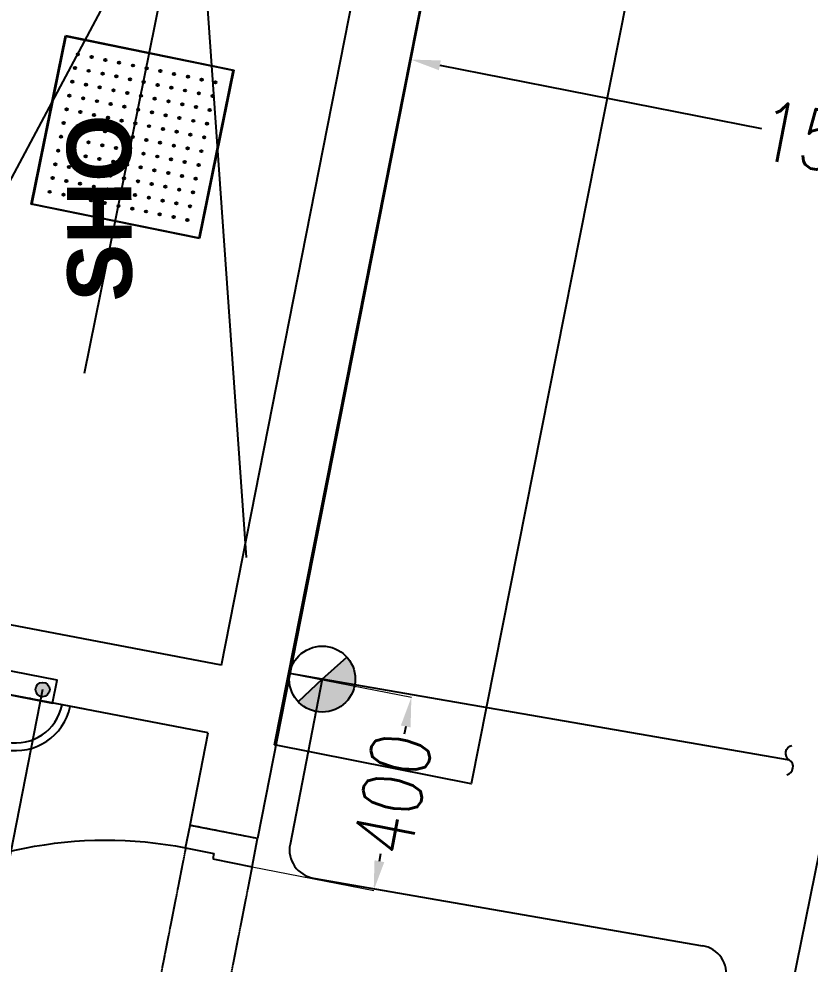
# Model space of a CAD drawing. Extents: x -678889171 to 586587, y -792238163 to 335485.
# Drawn here: x 60675 to 62056, y 38355 to 40004 of the extents above; entities that cross this region are included whole.
import ezdxf

# ---------------------------------------------------------------- set-up
doc = ezdxf.new("R2010")
doc.units = 0
doc.header["$MEASUREMENT"] = 0
doc.linetypes.add('XR-Typ22$0$XR-A-2ND-FLOOR$0$XR-A-TYP-2-4-5-6$0$XR-A-TYP-2-3-4-6-7-8-9-10$0$HIDDEN', pattern=[0.375, 0.25, -0.125])
doc.layers.get('0').update_dxf_attribs({"color": 8})
doc.layers.get('Defpoints').update_dxf_attribs({"color": 252})
for name, color, linetype in [('1', 8, 'Continuous'), ('9TH-FURN$0$A-SITE-PATT', 252, 'Continuous'), ('E-CUT-LINE', 1, 'Continuous'), ('E-POW-BLOCK', 4, 'Continuous'), ('E-POW-WIR-NO', 4, 'Continuous'), ('loop line emped', 1, 'Continuous'), ('powr wire', 4, 'Continuous'), ('XR-A-9TH-FLOOR$0$A-ANNO-SYMB', 252, 'Continuous'), ('XR-A-TYP.furn$0$XR-A-TYP-2-4-5-6$0$I-FURN', 252, 'Continuous'), ('XR-Typ22$0$A-WALL', 252, 'Continuous'), ('XR-Typ22$0$XR-A-2ND-FLOOR$0$XR-A-TYP-2-4-5-6$0$A-ANNO-NOTE', 252, 'Continuous'), ('XR-Typ22$0$XR-A-2ND-FLOOR$0$XR-A-TYP-2-4-5-6$0$A-FURN-SANT', 252, 'Continuous'), ('XR-Typ22$0$XR-A-2ND-FLOOR$0$XR-A-TYP-2-4-5-6$0$A-WALL', 252, 'Continuous'), ('XR-Typ22$0$XR-A-2ND-FLOOR$0$XR-A-TYP-2-4-5-6$0$XR-A-TYP-2-3-4-6-7-8-9-10$0$A-DOOR', 252, 'Continuous'), ('XR-Typ22$0$XR-A-2ND-FLOOR$0$XR-A-TYP-2-4-5-6$0$XR-A-TYP-2-3-4-6-7-8-9-10$0$A-FLOR-OVHD', 252, 'XR-Typ22$0$XR-A-2ND-FLOOR$0$XR-A-TYP-2-4-5-6$0$XR-A-TYP-2-3-4-6-7-8-9-10$0$HIDDEN')]:
    doc.layers.add(name, color=color, linetype=linetype)
doc.styles.add('Work$0$E-M.MODUL', font='romans.shx', dxfattribs={"width": 0.8})
doc.styles.add('XR-Typ22$0$XR-A-2ND-FLOOR$0$XR-A-TYP-2-4-5-6$0$XREF_1BR$0$KZT', font='')
doc.styles.get('XR-Typ22$0$XR-A-2ND-FLOOR$0$XR-A-TYP-2-4-5-6$0$XREF_1BR$0$KZT').set_extended_font_data('AvantGarde LT Medium', bold=True)
doc.dimstyles.new('Work$0$S-DIM', dxfattribs={"dimscale": 500, "dimtxt": 0.2065, "dimasz": 0.104, "dimexe": 0, "dimexo": 0, "dimgap": 0, "dimtad": 0, "dimdec": 0, "dimzin": 0, "dimdsep": 46, "dimtxsty": 'Work$0$E-M.MODUL', "dimcen": 0.25, "dimclrd": 5, "dimclre": 5, "dimclrt": 1, "dimadec": 0, "dimazin": 0, "dimtfac": 1, "dimtdec": 0, "dimtofl": 0, "dimtmove": 0, "dimatfit": 3, "dimfxl": 1, "dimtolj": 1, "dimtzin": 0, "dimlwe": 13, "dimarcsym": 0})

# ---------------------------------------------------------------- blocks, each defined once
blk = doc.blocks.new('POWER OUTLET')
h = blk.add_hatch(color=3)
h.dxf.hatch_style = 1
h.paths.add_polyline_path([(-33.355, 31.987), (-34.062, 32.742, 0.207371), (-34.389, 31.987, 0.648776), (-32.664, 31.217)])
at = {"color": 3}
for points in [[(-33.355, 31.987), (-34.062, 32.742)], [(-33.355, 31.987), (-32.664, 31.217)]]:
    blk.add_lwpolyline(points, dxfattribs=at)
blk.add_circle((-33.355, 31.987), 1.035, dxfattribs=at)
blk = doc.blocks.new('SO1 WP')
at = {"layer": 'E-POW-BLOCK'}
h = blk.add_hatch(color=3, dxfattribs=at)
h.dxf.hatch_style = 1
edge = h.paths.add_edge_path()
edge.add_arc((-0.1064, -0.0481), 0.0303, 0, 360)
at = {"layer": 'E-POW-BLOCK', "color": 3}
for p, q in [((0, 0.2), (0, 0.45)), ((-0.3, 0), (0.3, 0))]:
    blk.add_line(p, q, dxfattribs=at)
blk.add_lwpolyline([(0.1593, 0), (-0.1593, 0), (-0.1593, -0.0988), (0.1593, -0.0988)], close=True, dxfattribs=at)
for centre in [(-0.1064, -0.0481), (0.1096, -0.0481)]:
    blk.add_circle(centre, 0.0303, dxfattribs=at)
for centre, radius, start, end in [((0, -0.0028), 0.2353, 0.6833, 179.3167), ((0, 0), 0.2, 0, 180)]:
    blk.add_arc(centre, radius, start, end, dxfattribs=at)
blk = doc.blocks.new('*D3142')
at = {"layer": '1', "color": 5, "lineweight": 13, "transparency": 16777216}
for p, q in [((61147.5, 38862.2), (61359.8, 38820.8)), ((61081.7, 38525.1), (61294, 38483.7))]:
    blk.add_line(p, q, dxfattribs=at)
at = {"layer": '1', "color": 5, "lineweight": -2, "transparency": 16777216}
for p, q in [((61349.9, 38769.8), (61347.3, 38756.5)), ((61304, 38534.7), (61306.6, 38548))]:
    blk.add_line(p, q, dxfattribs=at)
at = {"layer": '1', "color": 5, "transparency": 16777216}
for points in [[(61341.4, 38771.4), (61358.4, 38768.1), (61359.8, 38820.8)], [(61295.5, 38536.4), (61312.5, 38533), (61294, 38483.7)]]:
    blk.add_solid(points, dxfattribs=at)
at = {"layer": 'Defpoints', "color": 0, "transparency": 16777216}
for p in [(61147.5, 38862.2, 0), (61359.8, 38820.8), (61081.7, 38525.1, 0)]:
    blk.add_point(p, dxfattribs=at)
at = {"layer": '1', "color": 1, "transparency": 16777216, "insert": (61326.9, 38652.2), "char_height": 103.25, "attachment_point": 5, "rotation": 78.9561, "style": 'Work$0$E-M.MODUL'}
blk.add_mtext('\\A1;400', dxfattribs=at)
blk = doc.blocks.new('*D3269')
at = {"layer": '1', "color": 5, "lineweight": 13, "transparency": 16777216}
for p, q in [((61255.7, 39410.3), (61358.5, 39933.3)), ((62754.7, 39115.7), (62857.5, 39638.6))]:
    blk.add_line(p, q, dxfattribs=at)
at = {"layer": '1', "color": 5, "lineweight": -2, "transparency": 16777216}
for p, q in [((61409.5, 39923.2), (61971, 39812.9)), ((62806.5, 39648.7), (62245, 39759))]:
    blk.add_line(p, q, dxfattribs=at)
at = {"layer": '1', "color": 5, "transparency": 16777216}
for points in [[(61411.2, 39931.7), (61407.8, 39914.7), (61358.5, 39933.3)], [(62808.2, 39657.2), (62804.8, 39640.2), (62857.5, 39638.6)]]:
    blk.add_solid(points, dxfattribs=at)
at = {"layer": 'Defpoints', "color": 0, "transparency": 16777216}
for p in [(61358.5, 39933.3), (61255.7, 39410.3, 0.2), (62754.7, 39115.7, -1.9)]:
    blk.add_point(p, dxfattribs=at)
at = {"layer": '1', "color": 1, "transparency": 16777216, "insert": (62108, 39785.9), "char_height": 103.25, "attachment_point": 5, "rotation": 348.8799, "style": 'Work$0$E-M.MODUL'}
blk.add_mtext('\\A1;1528', dxfattribs=at)
blk = doc.blocks.new('CW_0.000')
blk.add_lwpolyline([(0, -26, 0.66), (0, 0, -0.66), (0, 26, 0.97)], format="xyb")
blk = doc.blocks.new('*U1092')
for p, q in [((0, -20), (0, -140)), ((50, -20), (0, -20)), ((50, -90), (50, -20)), ((750, -90), (750, -20)), ((750, -20), (800, -20)), ((800, -20), (800, -140)), ((40, -140), (40, -90)), ((40, -90), (50, -90)), ((760, -90), (750, -90)), ((760, -140), (760, -90)), ((40, -140), (0, -140)), ((760, -140), (800, -140)), ((40, -760), (40, -240)), ((90, -760), (90, -240))]:
    blk.add_line(p, q)
for points in [[(90, -240), (40, -240), (40, -140), (90, -140), (90, -227)], [(90, -760), (40, -760), (40, -860), (90, -860), (90, -773), (90, -860)]]:
    blk.add_lwpolyline(points, close=True)
blk.add_arc((40, -140), 720, 270, 0)
at = {"layer": 'XR-Typ22$0$XR-A-2ND-FLOOR$0$XR-A-TYP-2-4-5-6$0$XR-A-TYP-2-3-4-6-7-8-9-10$0$A-FLOR-OVHD'}
for p, q in [((750, -20), (50, -20)), ((760, -140), (40, -140))]:
    blk.add_line(p, q, dxfattribs=at)
blk = doc.blocks.new('XR-Typ22$0$XR-A-2ND-FLOOR$0$XR-A-TYP-2-4-5-6$0$XREF_3BR$0$XREF-1BA$0$11TH FLOOR PLAN EAST TOWER$0$11TH TO 17TH FLOOR PLAN EAST TOWER$0$CEILING SHOWER')
at = {"layer": 'XR-Typ22$0$XR-A-2ND-FLOOR$0$XR-A-TYP-2-4-5-6$0$A-FURN-SANT'}
for p, q in [((0, 30), (30, 30)), ((0, 0), (0, 30)), ((0, 30), (0.1, 29.9)), ((0.1, 29.9), (0.1, 0.1)), ((29.9, 29.9), (0.1, 29.9)), ((30, 30), (29.9, 29.9)), ((29.9, 0.1), (29.9, 29.9)), ((30, 30), (30, 0)), ((0.1, 0.1), (0, 0)), ((30, 0), (0, 0)), ((0.1, 0.1), (29.9, 0.1)), ((29.9, 0.1), (30, 0))]:
    blk.add_line(p, q, dxfattribs=at)
for centre, radius in [((2.75, 27.25), 0.2), ((2.75, 27.25), 0.175), ((2.75, 27.25), 0.125), ((2.75, 27.25), 0.05), ((5.2, 27.25), 0.2), ((5.2, 27.25), 0.175), ((5.2, 27.25), 0.125), ((5.2, 27.25), 0.05), ((7.65, 27.25), 0.2), ((7.65, 27.25), 0.175), ((7.65, 27.25), 0.125), ((7.65, 27.25), 0.05), ((10.1, 27.25), 0.2), ((10.1, 27.25), 0.175), ((10.1, 27.25), 0.125), ((10.1, 27.25), 0.05), ((12.55, 27.25), 0.2), ((12.55, 27.25), 0.175), ((12.55, 27.25), 0.125), ((12.55, 27.25), 0.05), ((15, 27.25), 0.2), ((15, 27.25), 0.175), ((15, 27.25), 0.125), ((15, 27.25), 0.05), ((17.45, 27.25), 0.2), ((17.45, 27.25), 0.175), ((17.45, 27.25), 0.125), ((17.45, 27.25), 0.05), ((19.9, 27.25), 0.2), ((19.9, 27.25), 0.175), ((19.9, 27.25), 0.125), ((19.9, 27.25), 0.05), ((22.35, 27.25), 0.2), ((22.35, 27.25), 0.175), ((22.35, 27.25), 0.125), ((22.35, 27.25), 0.05), ((24.8, 27.25), 0.2), ((24.8, 27.25), 0.175), ((24.8, 27.25), 0.125), ((24.8, 27.25), 0.05), ((27.25, 27.25), 0.2), ((27.25, 27.25), 0.175), ((27.25, 27.25), 0.125), ((27.25, 27.25), 0.05), ((2.75, 24.8), 0.2), ((2.75, 24.8), 0.175), ((2.75, 24.8), 0.125), ((2.75, 24.8), 0.05), ((5.2, 24.8), 0.2), ((5.2, 24.8), 0.175), ((5.2, 24.8), 0.125), ((5.2, 24.8), 0.05), ((7.65, 24.8), 0.2), ((7.65, 24.8), 0.175), ((7.65, 24.8), 0.125), ((7.65, 24.8), 0.05), ((10.1, 24.8), 0.2), ((10.1, 24.8), 0.175), ((10.1, 24.8), 0.125), ((10.1, 24.8), 0.05), ((12.55, 24.8), 0.2), ((12.55, 24.8), 0.175), ((12.55, 24.8), 0.125), ((12.55, 24.8), 0.05), ((15, 24.8), 0.2), ((15, 24.8), 0.175), ((15, 24.8), 0.125), ((15, 24.8), 0.05), ((17.45, 24.8), 0.2), ((17.45, 24.8), 0.175), ((17.45, 24.8), 0.125), ((17.45, 24.8), 0.05), ((19.9, 24.8), 0.2), ((19.9, 24.8), 0.175), ((19.9, 24.8), 0.125), ((19.9, 24.8), 0.05), ((22.35, 24.8), 0.2), ((22.35, 24.8), 0.175), ((22.35, 24.8), 0.125), ((22.35, 24.8), 0.05), ((24.8, 24.8), 0.2), ((24.8, 24.8), 0.175), ((24.8, 24.8), 0.125), ((24.8, 24.8), 0.05), ((27.25, 24.8), 0.2), ((27.25, 24.8), 0.175), ((27.25, 24.8), 0.125), ((27.25, 24.8), 0.05), ((2.75, 22.35), 0.2), ((2.75, 22.35), 0.175), ((2.75, 22.35), 0.125), ((2.75, 22.35), 0.05), ((5.2, 22.35), 0.2), ((5.2, 22.35), 0.175), ((5.2, 22.35), 0.125), ((5.2, 22.35), 0.05), ((7.65, 22.35), 0.2), ((7.65, 22.35), 0.175), ((7.65, 22.35), 0.125), ((7.65, 22.35), 0.05), ((10.1, 22.35), 0.2), ((10.1, 22.35), 0.175), ((10.1, 22.35), 0.125), ((10.1, 22.35), 0.05), ((12.55, 22.35), 0.2), ((12.55, 22.35), 0.175), ((12.55, 22.35), 0.125), ((12.55, 22.35), 0.05), ((15, 22.35), 0.2), ((15, 22.35), 0.175), ((15, 22.35), 0.125), ((15, 22.35), 0.05), ((17.45, 22.35), 0.2), ((17.45, 22.35), 0.175), ((17.45, 22.35), 0.125), ((17.45, 22.35), 0.05), ((19.9, 22.35), 0.2), ((19.9, 22.35), 0.175), ((19.9, 22.35), 0.125), ((19.9, 22.35), 0.05), ((22.35, 22.35), 0.2), ((22.35, 22.35), 0.175), ((22.35, 22.35), 0.125), ((22.35, 22.35), 0.05), ((24.8, 22.35), 0.2), ((24.8, 22.35), 0.175), ((24.8, 22.35), 0.125), ((24.8, 22.35), 0.05), ((27.25, 22.35), 0.2), ((27.25, 22.35), 0.175), ((27.25, 22.35), 0.125), ((27.25, 22.35), 0.05), ((2.75, 19.9), 0.2), ((2.75, 19.9), 0.175), ((2.75, 19.9), 0.125), ((2.75, 19.9), 0.05), ((5.2, 19.9), 0.2), ((5.2, 19.9), 0.175), ((5.2, 19.9), 0.125), ((5.2, 19.9), 0.05), ((7.65, 19.9), 0.2), ((7.65, 19.9), 0.175), ((7.65, 19.9), 0.125), ((7.65, 19.9), 0.05), ((10.1, 19.9), 0.2), ((10.1, 19.9), 0.175), ((10.1, 19.9), 0.125), ((10.1, 19.9), 0.05), ((12.55, 19.9), 0.2), ((12.55, 19.9), 0.175), ((12.55, 19.9), 0.125), ((12.55, 19.9), 0.05), ((15, 19.9), 0.2), ((15, 19.9), 0.175), ((15, 19.9), 0.125), ((15, 19.9), 0.05), ((17.45, 19.9), 0.2), ((17.45, 19.9), 0.175), ((17.45, 19.9), 0.125), ((17.45, 19.9), 0.05), ((19.9, 19.9), 0.2), ((19.9, 19.9), 0.175), ((19.9, 19.9), 0.125), ((19.9, 19.9), 0.05), ((22.35, 19.9), 0.2), ((22.35, 19.9), 0.175), ((22.35, 19.9), 0.125), ((22.35, 19.9), 0.05), ((24.8, 19.9), 0.2), ((24.8, 19.9), 0.175), ((24.8, 19.9), 0.125), ((24.8, 19.9), 0.05), ((27.25, 19.9), 0.2), ((27.25, 19.9), 0.175), ((27.25, 19.9), 0.125), ((27.25, 19.9), 0.05), ((2.75, 17.45), 0.2), ((2.75, 17.45), 0.175), ((2.75, 17.45), 0.125), ((2.75, 17.45), 0.05), ((5.2, 17.45), 0.2), ((5.2, 17.45), 0.175), ((5.2, 17.45), 0.125), ((5.2, 17.45), 0.05), ((7.65, 17.45), 0.2), ((7.65, 17.45), 0.175), ((7.65, 17.45), 0.125), ((7.65, 17.45), 0.05), ((10.1, 17.45), 0.2), ((10.1, 17.45), 0.175), ((10.1, 17.45), 0.125), ((10.1, 17.45), 0.05), ((12.55, 17.45), 0.2), ((12.55, 17.45), 0.175), ((12.55, 17.45), 0.125), ((12.55, 17.45), 0.05), ((15, 17.45), 0.2), ((15, 17.45), 0.175), ((15, 17.45), 0.125), ((15, 17.45), 0.05), ((17.45, 17.45), 0.2), ((17.45, 17.45), 0.175), ((17.45, 17.45), 0.125), ((17.45, 17.45), 0.05), ((19.9, 17.45), 0.2), ((19.9, 17.45), 0.175), ((19.9, 17.45), 0.125), ((19.9, 17.45), 0.05), ((22.35, 17.45), 0.2), ((22.35, 17.45), 0.175), ((22.35, 17.45), 0.125), ((22.35, 17.45), 0.05), ((24.8, 17.45), 0.2), ((24.8, 17.45), 0.175), ((24.8, 17.45), 0.125), ((24.8, 17.45), 0.05), ((27.25, 17.45), 0.2), ((27.25, 17.45), 0.175), ((27.25, 17.45), 0.125), ((27.25, 17.45), 0.05), ((2.75, 15), 0.2), ((2.75, 15), 0.175), ((2.75, 15), 0.125), ((2.75, 15), 0.05), ((5.2, 15), 0.2), ((5.2, 15), 0.175), ((5.2, 15), 0.125), ((5.2, 15), 0.05), ((7.65, 15), 0.2), ((7.65, 15), 0.175), ((7.65, 15), 0.125), ((7.65, 15), 0.05), ((10.1, 15), 0.2), ((10.1, 15), 0.175), ((10.1, 15), 0.125), ((10.1, 15), 0.05), ((12.55, 15), 0.2), ((12.55, 15), 0.175), ((12.55, 15), 0.125), ((12.55, 15), 0.05), ((15, 15), 0.2), ((15, 15), 0.175), ((15, 15), 0.125), ((15, 15), 0.05), ((17.45, 15), 0.2), ((17.45, 15), 0.175), ((17.45, 15), 0.125), ((17.45, 15), 0.05), ((19.9, 15), 0.2), ((19.9, 15), 0.175), ((19.9, 15), 0.125), ((19.9, 15), 0.05), ((22.35, 15), 0.2), ((22.35, 15), 0.175), ((22.35, 15), 0.125), ((22.35, 15), 0.05), ((24.8, 15), 0.2), ((24.8, 15), 0.175), ((24.8, 15), 0.125), ((24.8, 15), 0.05), ((27.25, 15), 0.2), ((27.25, 15), 0.175), ((27.25, 15), 0.125), ((27.25, 15), 0.05), ((2.75, 12.55), 0.2), ((2.75, 12.55), 0.175), ((2.75, 12.55), 0.125), ((2.75, 12.55), 0.05), ((5.2, 12.55), 0.2), ((5.2, 12.55), 0.175), ((5.2, 12.55), 0.125), ((5.2, 12.55), 0.05), ((7.65, 12.55), 0.2), ((7.65, 12.55), 0.175), ((7.65, 12.55), 0.125), ((7.65, 12.55), 0.05), ((10.1, 12.55), 0.2), ((10.1, 12.55), 0.175), ((10.1, 12.55), 0.125), ((10.1, 12.55), 0.05), ((12.55, 12.55), 0.2), ((12.55, 12.55), 0.175), ((12.55, 12.55), 0.125), ((12.55, 12.55), 0.05), ((15, 12.55), 0.2), ((15, 12.55), 0.175), ((15, 12.55), 0.125), ((15, 12.55), 0.05), ((17.45, 12.55), 0.2), ((17.45, 12.55), 0.175), ((17.45, 12.55), 0.125), ((17.45, 12.55), 0.05), ((19.9, 12.55), 0.2), ((19.9, 12.55), 0.175), ((19.9, 12.55), 0.125), ((19.9, 12.55), 0.05), ((22.35, 12.55), 0.2), ((22.35, 12.55), 0.175), ((22.35, 12.55), 0.125), ((22.35, 12.55), 0.05), ((24.8, 12.55), 0.2), ((24.8, 12.55), 0.175), ((24.8, 12.55), 0.125), ((24.8, 12.55), 0.05), ((27.25, 12.55), 0.2), ((27.25, 12.55), 0.175), ((27.25, 12.55), 0.125), ((27.25, 12.55), 0.05), ((2.75, 10.1), 0.2), ((2.75, 10.1), 0.175), ((2.75, 10.1), 0.125), ((2.75, 10.1), 0.05), ((5.2, 10.1), 0.2), ((5.2, 10.1), 0.175), ((5.2, 10.1), 0.125), ((5.2, 10.1), 0.05), ((7.65, 10.1), 0.2), ((7.65, 10.1), 0.175), ((7.65, 10.1), 0.125), ((7.65, 10.1), 0.05), ((10.1, 10.1), 0.2), ((10.1, 10.1), 0.175), ((10.1, 10.1), 0.125), ((10.1, 10.1), 0.05), ((12.55, 10.1), 0.2), ((12.55, 10.1), 0.175), ((12.55, 10.1), 0.125), ((12.55, 10.1), 0.05), ((15, 10.1), 0.2), ((15, 10.1), 0.175), ((15, 10.1), 0.125), ((15, 10.1), 0.05), ((17.45, 10.1), 0.2), ((17.45, 10.1), 0.175), ((17.45, 10.1), 0.125), ((17.45, 10.1), 0.05), ((19.9, 10.1), 0.2), ((19.9, 10.1), 0.175), ((19.9, 10.1), 0.125), ((19.9, 10.1), 0.05), ((22.35, 10.1), 0.2), ((22.35, 10.1), 0.175), ((22.35, 10.1), 0.125), ((22.35, 10.1), 0.05), ((24.8, 10.1), 0.2), ((24.8, 10.1), 0.175), ((24.8, 10.1), 0.125), ((24.8, 10.1), 0.05), ((27.25, 10.1), 0.2), ((27.25, 10.1), 0.175), ((27.25, 10.1), 0.125), ((27.25, 10.1), 0.05), ((2.75, 7.65), 0.2), ((2.75, 7.65), 0.175), ((2.75, 7.65), 0.125), ((2.75, 7.65), 0.05), ((5.2, 7.65), 0.2), ((5.2, 7.65), 0.175), ((5.2, 7.65), 0.125), ((5.2, 7.65), 0.05), ((7.65, 7.65), 0.2), ((7.65, 7.65), 0.175), ((7.65, 7.65), 0.125), ((7.65, 7.65), 0.05), ((10.1, 7.65), 0.2), ((10.1, 7.65), 0.175), ((10.1, 7.65), 0.125), ((10.1, 7.65), 0.05), ((12.55, 7.65), 0.2), ((12.55, 7.65), 0.175), ((12.55, 7.65), 0.125), ((12.55, 7.65), 0.05), ((15, 7.65), 0.2), ((15, 7.65), 0.175), ((15, 7.65), 0.125), ((15, 7.65), 0.05), ((17.45, 7.65), 0.2), ((17.45, 7.65), 0.175), ((17.45, 7.65), 0.125), ((17.45, 7.65), 0.05), ((19.9, 7.65), 0.2), ((19.9, 7.65), 0.175), ((19.9, 7.65), 0.125), ((19.9, 7.65), 0.05), ((22.35, 7.65), 0.2), ((22.35, 7.65), 0.175), ((22.35, 7.65), 0.125), ((22.35, 7.65), 0.05), ((24.8, 7.65), 0.2), ((24.8, 7.65), 0.175), ((24.8, 7.65), 0.125), ((24.8, 7.65), 0.05), ((27.25, 7.65), 0.2), ((27.25, 7.65), 0.175), ((27.25, 7.65), 0.125), ((27.25, 7.65), 0.05), ((2.75, 5.2), 0.2), ((2.75, 5.2), 0.175), ((2.75, 5.2), 0.125), ((2.75, 5.2), 0.05), ((5.2, 5.2), 0.2), ((5.2, 5.2), 0.175), ((5.2, 5.2), 0.125), ((5.2, 5.2), 0.05), ((7.65, 5.2), 0.2), ((7.65, 5.2), 0.175), ((7.65, 5.2), 0.125), ((7.65, 5.2), 0.05), ((10.1, 5.2), 0.2), ((10.1, 5.2), 0.175), ((10.1, 5.2), 0.125), ((10.1, 5.2), 0.05), ((12.55, 5.2), 0.2), ((12.55, 5.2), 0.175), ((12.55, 5.2), 0.125), ((12.55, 5.2), 0.05), ((15, 5.2), 0.2), ((15, 5.2), 0.175), ((15, 5.2), 0.125), ((15, 5.2), 0.05), ((17.45, 5.2), 0.2), ((17.45, 5.2), 0.175), ((17.45, 5.2), 0.125), ((17.45, 5.2), 0.05), ((19.9, 5.2), 0.2), ((19.9, 5.2), 0.175), ((19.9, 5.2), 0.125), ((19.9, 5.2), 0.05), ((22.35, 5.2), 0.2), ((22.35, 5.2), 0.175), ((22.35, 5.2), 0.125), ((22.35, 5.2), 0.05), ((24.8, 5.2), 0.2), ((24.8, 5.2), 0.175), ((24.8, 5.2), 0.125), ((24.8, 5.2), 0.05), ((27.25, 5.2), 0.2), ((27.25, 5.2), 0.175), ((27.25, 5.2), 0.125), ((27.25, 5.2), 0.05), ((2.75, 2.75), 0.2), ((2.75, 2.75), 0.175), ((2.75, 2.75), 0.125), ((2.75, 2.75), 0.05), ((5.2, 2.75), 0.2), ((5.2, 2.75), 0.175), ((5.2, 2.75), 0.125), ((5.2, 2.75), 0.05), ((7.65, 2.75), 0.2), ((7.65, 2.75), 0.175), ((7.65, 2.75), 0.125), ((7.65, 2.75), 0.05), ((10.1, 2.75), 0.2), ((10.1, 2.75), 0.175), ((10.1, 2.75), 0.125), ((10.1, 2.75), 0.05), ((12.55, 2.75), 0.2), ((12.55, 2.75), 0.175), ((12.55, 2.75), 0.125), ((12.55, 2.75), 0.05), ((15, 2.75), 0.2), ((15, 2.75), 0.175), ((15, 2.75), 0.125), ((15, 2.75), 0.05), ((17.45, 2.75), 0.2), ((17.45, 2.75), 0.175), ((17.45, 2.75), 0.125), ((17.45, 2.75), 0.05), ((19.9, 2.75), 0.2), ((19.9, 2.75), 0.175), ((19.9, 2.75), 0.125), ((19.9, 2.75), 0.05), ((22.35, 2.75), 0.2), ((22.35, 2.75), 0.175), ((22.35, 2.75), 0.125), ((22.35, 2.75), 0.05), ((24.8, 2.75), 0.2), ((24.8, 2.75), 0.175), ((24.8, 2.75), 0.125), ((24.8, 2.75), 0.05), ((27.25, 2.75), 0.2), ((27.25, 2.75), 0.175), ((27.25, 2.75), 0.125), ((27.25, 2.75), 0.05)]:
    blk.add_circle(centre, radius, dxfattribs=at)
blk = doc.blocks.new('XR-Typ22')
at = {"layer": 'XR-Typ22$0$A-WALL'}
for p, q in [((63828.9, 25354.5), (61366.2, 25825.5)), ((63805.8, 25236.7), (61343.5, 25707.6))]:
    blk.add_line(p, q, dxfattribs=at)
at = {"layer": 'XR-Typ22$0$XR-A-2ND-FLOOR$0$XR-A-TYP-2-4-5-6$0$A-FURN-SANT', "extrusion": (7.24626e-08, -6.94724e-09, 1)}
blk.add_line((63589.5, 25864, 0), (63835.6, 27075.2, 0), dxfattribs=at)
at = {"layer": 'XR-Typ22$0$XR-A-2ND-FLOOR$0$XR-A-TYP-2-4-5-6$0$A-FURN-SANT', "extrusion": (7.24626e-08, -6.94724e-09, 1), "elevation": 0}
blk.add_lwpolyline([(63198.7, 25710.7), (63782.7, 26805.4), (63871.6, 25542.7)], dxfattribs=at)
at = {"layer": 'XR-Typ22$0$XR-A-2ND-FLOOR$0$XR-A-TYP-2-4-5-6$0$A-WALL', "extrusion": (6.68932e-07, -6.63124e-08, 1)}
for p, q in [((64295.1, 27103.8, 0.4), (63891.8, 25052, 0.1)), ((63828.9, 25354.5), (64156.1, 27019.1)), ((63774, 25075.2), (63805.8, 25236.7))]:
    blk.add_line(p, q, dxfattribs=at)
blk.add_arc((-4052.4, -320558.4, 0), 352225.8, 78.877945, 78.89751, dxfattribs=at)
at = {"layer": 'XR-Typ22$0$XR-A-2ND-FLOOR$0$XR-A-TYP-2-4-5-6$0$A-FURN-SANT', "extrusion": (7.23934e-08, -6.93345e-09, 1), "xscale": 9.999998164084436, "yscale": 9.999998164084436, "zscale": 9.999998164084436, "rotation": 78.45808516550917}
blk.add_blockref('XR-Typ22$0$XR-A-2ND-FLOOR$0$XR-A-TYP-2-4-5-6$0$XREF_3BR$0$XREF-1BA$0$11TH FLOOR PLAN EAST TOWER$0$11TH TO 17TH FLOOR PLAN EAST TOWER$0$CEILING SHOWER', (63790.6, 26098.9, 0), dxfattribs=at)
at = {"layer": 'XR-Typ22$0$XR-A-2ND-FLOOR$0$XR-A-TYP-2-4-5-6$0$XR-A-TYP-2-3-4-6-7-8-9-10$0$A-DOOR', "extrusion": (-6.1521e-08, 1.25581e-08, -1), "zscale": -1, "rotation": 101.1201371661548}
blk.add_blockref('*U1092', (-63757.1, 24263.2, 0), dxfattribs=at)
at = {"layer": 'XR-Typ22$0$XR-A-2ND-FLOOR$0$XR-A-TYP-2-4-5-6$0$A-ANNO-NOTE', "extrusion": (7.25319e-08, -6.96103e-09, 1), "insert": (63617.1, 25989, 0), "char_height": 112.5, "attachment_point": 4, "text_direction": (-0.004276, 0.999991, 0), "style": 'XR-Typ22$0$XR-A-2ND-FLOOR$0$XR-A-TYP-2-4-5-6$0$XREF_1BR$0$KZT'}
blk.add_mtext_dynamic_manual_height_columns('SHO', width=201.122, gutter_width=905.9, heights=[0], dxfattribs=at)
blk = doc.blocks.new('XR-A-TYP.furn')
at = {"layer": 'XR-A-TYP.furn$0$XR-A-TYP-2-4-5-6$0$I-FURN', "extrusion": (-7.50309e-08, -1.26693e-08, 1), "elevation": 0.4}
blk.add_lwpolyline([(63921.3, 25215.9), (64260.1, 26925.8), (64603.4, 26857.7), (64264.6, 25147.7)], close=True, dxfattribs=at)

msp = doc.modelspace()

# ---------------------------------------------------------------- block references
at = {"layer": 'XR-A-9TH-FLOOR$0$A-ANNO-SYMB'}
msp.add_blockref('XR-Typ22', (-2800.4, 13522.1), dxfattribs=at)

# ---------------------------------------------------------------- next in the draw order: block references
at = {"layer": '9TH-FURN$0$A-SITE-PATT'}
msp.add_blockref('XR-A-TYP.furn', (-2800.4, 13522.1), dxfattribs=at)

# ---------------------------------------------------------------- next in the draw order: linework, layer by layer
at = {"color": 240, "true_color": 0xed1f24}
msp.add_line((62488.4, 40618.7, 0), (61551.7, 35972.7, 0), dxfattribs=at)
at = {"layer": '1', "color": 2}
msp.add_line((61204.3, 38852.4, 0), (61147.5, 38862.2, 0), dxfattribs=at)
at = {"layer": 'E-POW-WIR-NO'}
for p, q in [((61204.3, 38852.4, 0), (61148, 38564.1, 0)), ((62019.5, 38711.2, 0), (61204.3, 38852.4, 0)), ((61188.5, 38505.3, 0), (61868.1, 38387.3, 0))]:
    msp.add_line(p, q, dxfattribs=at)
at = {"layer": 'E-POW-WIR-NO', "extrusion": (5.17736e-06, -1.02301e-06, 1)}
msp.add_arc((61197.1, 38554.5, 0.3), 50, 168.9561, 260.0802, dxfattribs=at)
at = {"layer": 'E-POW-WIR-NO', "extrusion": (-2.12971e-06, -1.15738e-05, 1)}
msp.add_arc((61859.6, 38338, -0.6), 50, 348.601, 80.1504, dxfattribs=at)
at = {"layer": 'loop line emped', "color": 3}
msp.add_line((60716.2, 38834.1, 0), (60553.6, 38007, 0), dxfattribs=at)
at = {"layer": 'powr wire', "color": 4, "lineweight": 40}
msp.add_line((60695.5, 38818.6, 0), (60696.3, 38819.5), dxfattribs=at)

# ---------------------------------------------------------------- next in the draw order: block references
at = {"layer": 'E-CUT-LINE', "rotation": 350.175173292905}
msp.add_blockref('CW_0.000', (62019.5, 38711.2, 0), dxfattribs=at)
at = {"layer": 'E-POW-BLOCK'}
for name, p, xscale, yscale, zscale, rotation in [('POWER OUTLET', (62985.2, 40709.5, 0), 55.67728743761145, 55.67728743761145, 55.67728743761145, 90.0000000004097), ('SO1 WP', (60669.6, 38823.1, 0), 410.1995351285418, 410.1995351285418, 410.1995351285418, 169.0248664474274)]:
    msp.add_blockref(name, p, dxfattribs=dict(at, xscale=xscale, yscale=yscale, zscale=zscale, rotation=rotation))

# ---------------------------------------------------------------- next in the draw order: dimensions: what is measured, and where the dimension line sits
at = {"layer": '1', "color": 4}
dim = msp.add_aligned_dim(p1=(62754.7, 39115.7, -1.9), p2=(61255.7, 39410.3, 0.2), distance=-533, dimstyle='Work$0$S-DIM', dxfattribs=at)
dim.commit()
dim.dimension.update_dxf_attribs({"geometry": '*D3269', "text_midpoint": (62108, 39785.9)})
at = {"layer": '1', "color": 2}
dim = msp.add_aligned_dim(p1=(61081.7, 38525.1, 0), p2=(61147.5, 38862.2, 0), distance=-216.3, text='400', dimstyle='Work$0$S-DIM', dxfattribs=at)
dim.commit()
dim.dimension.update_dxf_attribs({"geometry": '*D3142', "text_midpoint": (61326.9, 38652.2)})

doc.saveas('drawing.dxf')
